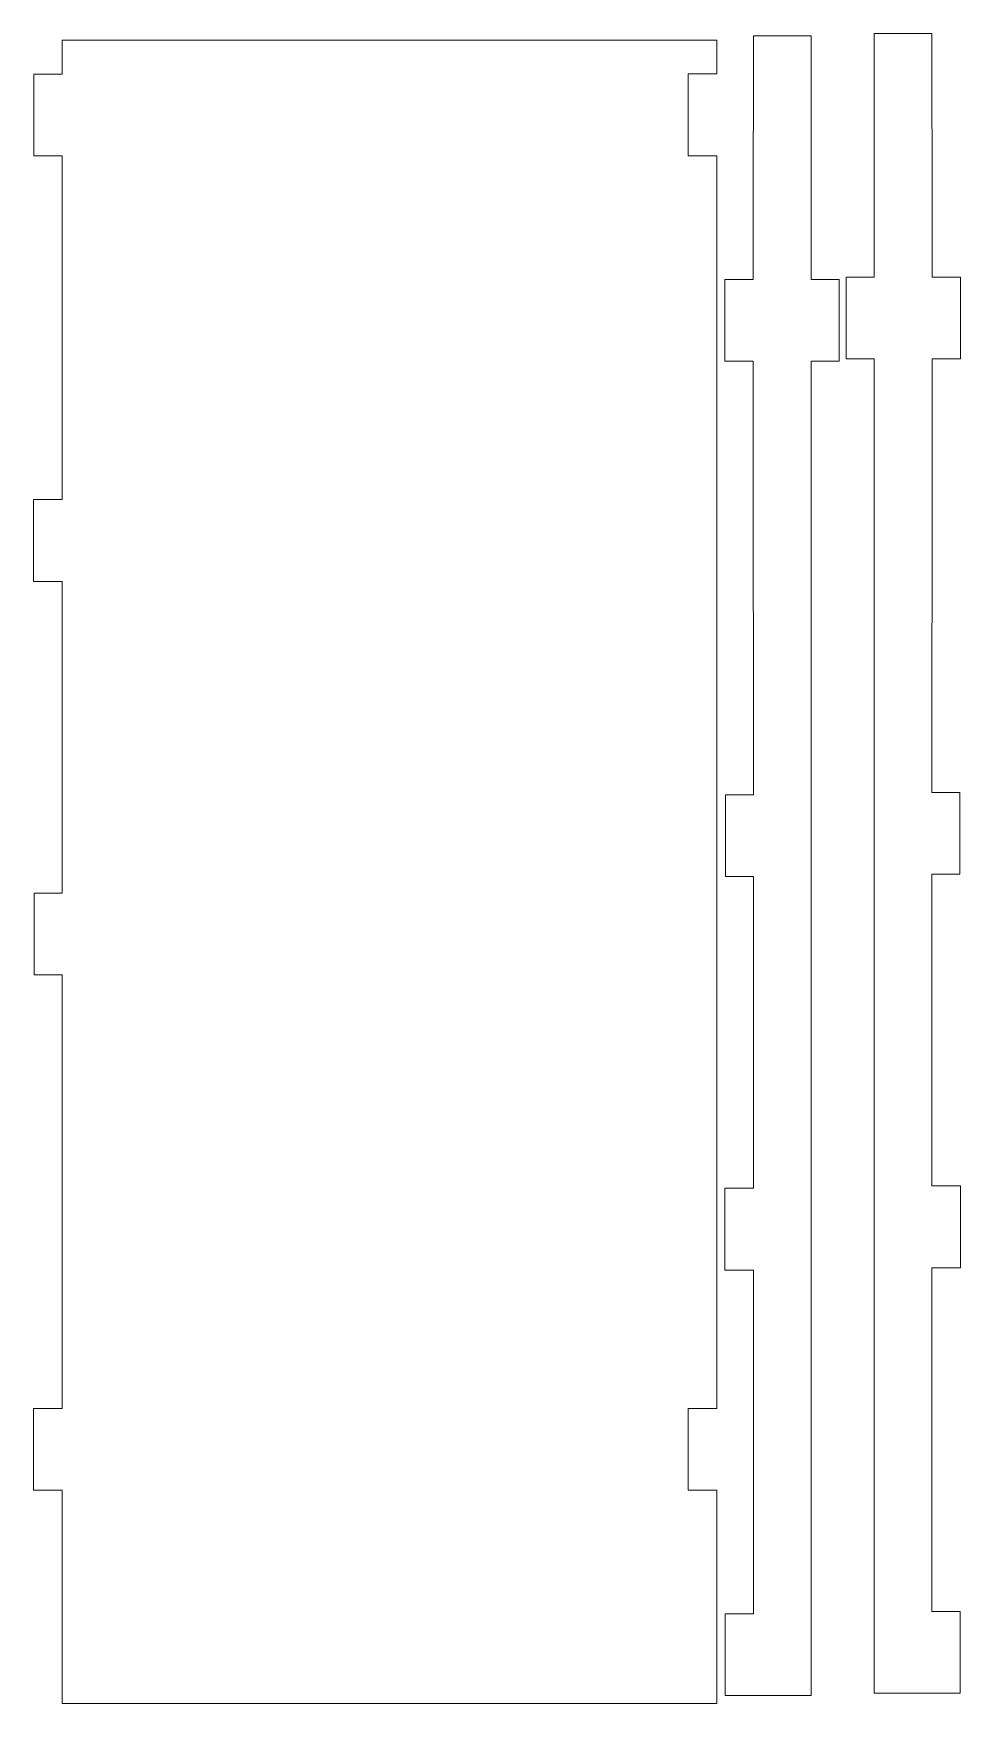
# Model space of a CAD drawing. Header units: centimetres. Extents: x 124 to 258, y -35 to -2.
# Drawn here: x 182.74 to 194.07, y -22.57 to -2.16 of the extents above; entities that cross this region are included whole.
import ezdxf

# ---------------------------------------------------------------- set-up
doc = ezdxf.new("R2010")
doc.units = ezdxf.units.CM
doc.header["$MEASUREMENT"] = 0
doc.layers.add('layer 1', color=7, linetype='Continuous')

msp = doc.modelspace()

# ---------------------------------------------------------------- linework, layer by layer
at = {"layer": 'layer 1', "color": 242, "lineweight": 20}
for points, knots in [([(191.09426, -2.24486), (191.09426, -2.24486), (183.09426, -2.24486), (183.09426, -2.24486), (183.09426, -2.24486), (183.09426, -2.24486), (183.09426, -2.66056), (183.09426, -2.66056), (183.09426, -2.66056), (183.09426, -2.66056), (182.74756, -2.66056), (182.74756, -2.66056), (182.74756, -2.66056), (182.74756, -2.66056), (182.74756, -3.66056), (182.74756, -3.66056), (182.74756, -3.66056), (182.74756, -3.66056), (183.09426, -3.66056), (183.09426, -3.66056), (183.09426, -3.66056), (183.09426, -3.66056), (183.09426, -7.85995), (183.09426, -7.85995), (183.09426, -7.85995), (183.09426, -7.85995), (182.74587, -7.85995), (182.74587, -7.85995), (182.74587, -7.85995), (182.74587, -7.85995), (182.74587, -8.85995), (182.74587, -8.85995), (182.74587, -8.85995), (182.74587, -8.85995), (183.09426, -8.85995), (183.09426, -8.85995), (183.09426, -8.85995), (183.09426, -8.85995), (183.09426, -12.66915), (183.09426, -12.66915), (183.09426, -12.66915), (183.09426, -12.66915), (182.75097, -12.66915), (182.75097, -12.66915), (182.75097, -12.66915), (182.75097, -12.66915), (182.75097, -13.66915), (182.75097, -13.66915), (182.75097, -13.66915), (182.75097, -13.66915), (183.09426, -13.66915), (183.09426, -13.66915), (183.09426, -13.66915), (183.09426, -13.66915), (183.09426, -18.96704), (183.09426, -18.96704), (183.09426, -18.96704), (183.09426, -18.96704), (182.74348, -18.96704), (182.74348, -18.96704), (182.74348, -18.96704), (182.74348, -18.96704), (182.74348, -19.96704), (182.74348, -19.96704), (182.74348, -19.96704), (182.74348, -19.96704), (183.09426, -19.96705), (183.09426, -19.96705), (183.09426, -19.96705), (183.09426, -19.96705), (183.09572, -22.57408), (183.09572, -22.57408), (183.09572, -22.57408), (183.09572, -22.57408), (191.09572, -22.57409), (191.09572, -22.57409), (191.09572, -22.57409), (191.09572, -22.57409), (191.09565, -19.96707), (191.09565, -19.96707), (191.09565, -19.96707), (191.09565, -19.96707), (190.74495, -19.96706), (190.74495, -19.96706), (190.74495, -19.96706), (190.74495, -19.96706), (190.74496, -18.96706), (190.74496, -18.96706), (190.74496, -18.96706), (190.74496, -18.96706), (191.09559, -18.96706), (191.09559, -18.96706), (191.09559, -18.96706), (191.09527, -13.78193), (191.09445, -8.00249), (191.09429, -3.65927), (191.09429, -3.65927), (191.09429, -3.65927), (190.74278, -3.65928), (190.74278, -3.65928), (190.74278, -3.65928), (190.74278, -3.65928), (190.74278, -2.65928), (190.74278, -2.65928), (190.74278, -2.65928), (190.74278, -2.65928), (191.09426, -2.65928), (191.09426, -2.65928), (191.09426, -2.65928), (191.09426, -2.65928), (191.09426, -2.24486), (191.09426, -2.24486)], [0, 0, 0, 0, 0.03448276, 0.03448276, 0.03448276, 0.03448276, 0.06896552, 0.06896552, 0.06896552, 0.06896552, 0.10344828, 0.10344828, 0.10344828, 0.10344828, 0.13793103, 0.13793103, 0.13793103, 0.13793103, 0.17241379, 0.17241379, 0.17241379, 0.17241379, 0.20689655, 0.20689655, 0.20689655, 0.20689655, 0.24137931, 0.24137931, 0.24137931, 0.24137931, 0.27586207, 0.27586207, 0.27586207, 0.27586207, 0.31034483, 0.31034483, 0.31034483, 0.31034483, 0.34482759, 0.34482759, 0.34482759, 0.34482759, 0.37931034, 0.37931034, 0.37931034, 0.37931034, 0.4137931, 0.4137931, 0.4137931, 0.4137931, 0.44827586, 0.44827586, 0.44827586, 0.44827586, 0.48275862, 0.48275862, 0.48275862, 0.48275862, 0.51724138, 0.51724138, 0.51724138, 0.51724138, 0.55172414, 0.55172414, 0.55172414, 0.55172414, 0.5862069, 0.5862069, 0.5862069, 0.5862069, 0.62068966, 0.62068966, 0.62068966, 0.62068966, 0.65517241, 0.65517241, 0.65517241, 0.65517241, 0.68965517, 0.68965517, 0.68965517, 0.68965517, 0.72413793, 0.72413793, 0.72413793, 0.72413793, 0.75862069, 0.75862069, 0.75862069, 0.75862069, 0.79310345, 0.79310345, 0.79310345, 0.79310345, 0.82758621, 0.82758621, 0.82758621, 0.82758621, 0.86206897, 0.86206897, 0.86206897, 0.86206897, 0.89655172, 0.89655172, 0.89655172, 0.89655172, 0.93103448, 0.93103448, 0.93103448, 0.93103448, 1, 1, 1, 1]), ([(192.24588, -22.47571), (192.24588, -22.47571), (191.54145, -22.47571), (191.54145, -22.47571), (191.54145, -22.47571), (191.54145, -22.47571), (191.54145, -22.47571), (191.54145, -22.47571), (191.54145, -22.47571), (191.54145, -22.47571), (191.19475, -22.4757), (191.19475, -22.4757), (191.19475, -22.4757), (191.19475, -22.4757), (191.19475, -21.47571), (191.19475, -21.47571), (191.19475, -21.47571), (191.19475, -21.47571), (191.54144, -21.47571), (191.54144, -21.47571), (191.54144, -21.47571), (191.54144, -21.47571), (191.54145, -17.27632), (191.54145, -17.27632), (191.54145, -17.27632), (191.54145, -17.27632), (191.19306, -17.27632), (191.19306, -17.27632), (191.19306, -17.27632), (191.19306, -17.27632), (191.19306, -16.27632), (191.19306, -16.27632), (191.19306, -16.27632), (191.19306, -16.27632), (191.54145, -16.27632), (191.54145, -16.27632), (191.54145, -16.27632), (191.54145, -16.27632), (191.54144, -12.46712), (191.54144, -12.46712), (191.54144, -12.46712), (191.54144, -12.46712), (191.19816, -12.46712), (191.19816, -12.46712), (191.19816, -12.46712), (191.19816, -12.46712), (191.19816, -11.46711), (191.19816, -11.46711), (191.19816, -11.46711), (191.19816, -11.46711), (191.54145, -11.46712), (191.54145, -11.46712), (191.54145, -11.46712), (191.54145, -9.70266), (191.53736, -7.92803), (191.53736, -6.16923), (191.53736, -6.16923), (191.53736, -6.16923), (191.19067, -6.16923), (191.19067, -6.16923), (191.19067, -6.16923), (191.19067, -6.16923), (191.19066, -5.16922), (191.19066, -5.16922), (191.19066, -5.16922), (191.19066, -5.16922), (191.53735, -5.16922), (191.53735, -5.16922), (191.53735, -5.16922), (191.53735, -4.17557), (191.54145, -3.18761), (191.54145, -2.1914), (191.54145, -2.1914), (191.54145, -2.1914), (192.24587, -2.1914), (192.24587, -2.1914), (192.24587, -2.1914), (192.24587, -2.1914), (192.24587, -5.16921), (192.24587, -5.16921), (192.24587, -5.16921), (192.24587, -5.16921), (192.59072, -5.16921), (192.59072, -5.16921), (192.59072, -5.16921), (192.59072, -5.16921), (192.59072, -6.16921), (192.59072, -6.16921), (192.59072, -6.16921), (192.59072, -6.16921), (192.24587, -6.16921), (192.24587, -6.16921), (192.24587, -6.16921), (192.24587, -11.44684), (192.24578, -18.21812), (192.24588, -22.47571)], [0, 0, 0, 0, 0.04, 0.04, 0.04, 0.04, 0.08, 0.08, 0.08, 0.08, 0.12, 0.12, 0.12, 0.12, 0.16, 0.16, 0.16, 0.16, 0.2, 0.2, 0.2, 0.2, 0.24, 0.24, 0.24, 0.24, 0.28, 0.28, 0.28, 0.28, 0.32, 0.32, 0.32, 0.32, 0.36, 0.36, 0.36, 0.36, 0.4, 0.4, 0.4, 0.4, 0.44, 0.44, 0.44, 0.44, 0.48, 0.48, 0.48, 0.48, 0.52, 0.52, 0.52, 0.52, 0.56, 0.56, 0.56, 0.56, 0.6, 0.6, 0.6, 0.6, 0.64, 0.64, 0.64, 0.64, 0.68, 0.68, 0.68, 0.68, 0.72, 0.72, 0.72, 0.72, 0.76, 0.76, 0.76, 0.76, 0.8, 0.8, 0.8, 0.8, 0.84, 0.84, 0.84, 0.84, 0.88, 0.88, 0.88, 0.88, 0.92, 0.92, 0.92, 0.92, 1, 1, 1, 1]), ([(193.01716, -22.44804), (193.01716, -22.44804), (193.72159, -22.44804), (193.72159, -22.44804), (193.72159, -22.44804), (193.72159, -22.44804), (193.72159, -22.44804), (193.72159, -22.44804), (193.72159, -22.44804), (193.72159, -22.44804), (194.06829, -22.44803), (194.06829, -22.44803), (194.06829, -22.44803), (194.06829, -22.44803), (194.06829, -21.44804), (194.06829, -21.44804), (194.06829, -21.44804), (194.06829, -21.44804), (193.7216, -21.44804), (193.7216, -21.44804), (193.7216, -21.44804), (193.7216, -21.44804), (193.72159, -17.24865), (193.72159, -17.24865), (193.72159, -17.24865), (193.72159, -17.24865), (194.06998, -17.24865), (194.06998, -17.24865), (194.06998, -17.24865), (194.06998, -17.24865), (194.06998, -16.24865), (194.06998, -16.24865), (194.06998, -16.24865), (194.06998, -16.24865), (193.72159, -16.24865), (193.72159, -16.24865), (193.72159, -16.24865), (193.72159, -16.24865), (193.7216, -12.43945), (193.7216, -12.43945), (193.7216, -12.43945), (193.7216, -12.43945), (194.06488, -12.43945), (194.06488, -12.43945), (194.06488, -12.43945), (194.06488, -12.43945), (194.06488, -11.43944), (194.06488, -11.43944), (194.06488, -11.43944), (194.06488, -11.43944), (193.72159, -11.43945), (193.72159, -11.43945), (193.72159, -11.43945), (193.72159, -9.67499), (193.72568, -7.90036), (193.72568, -6.14156), (193.72568, -6.14156), (193.72568, -6.14156), (194.07237, -6.14156), (194.07237, -6.14156), (194.07237, -6.14156), (194.07237, -6.14156), (194.07238, -5.14155), (194.07238, -5.14155), (194.07238, -5.14155), (194.07238, -5.14155), (193.72569, -5.14155), (193.72569, -5.14155), (193.72569, -5.14155), (193.72569, -4.1479), (193.72159, -3.15994), (193.72159, -2.16373), (193.72159, -2.16373), (193.72159, -2.16373), (193.01717, -2.16373), (193.01717, -2.16373), (193.01717, -2.16373), (193.01717, -2.16373), (193.01717, -5.14154), (193.01717, -5.14154), (193.01717, -5.14154), (193.01717, -5.14154), (192.67232, -5.14154), (192.67232, -5.14154), (192.67232, -5.14154), (192.67232, -5.14154), (192.67232, -6.14154), (192.67232, -6.14154), (192.67232, -6.14154), (192.67232, -6.14154), (193.01717, -6.14154), (193.01717, -6.14154), (193.01717, -6.14154), (193.01717, -11.41917), (193.01726, -18.19045), (193.01716, -22.44804)], [0, 0, 0, 0, 0.04, 0.04, 0.04, 0.04, 0.08, 0.08, 0.08, 0.08, 0.12, 0.12, 0.12, 0.12, 0.16, 0.16, 0.16, 0.16, 0.2, 0.2, 0.2, 0.2, 0.24, 0.24, 0.24, 0.24, 0.28, 0.28, 0.28, 0.28, 0.32, 0.32, 0.32, 0.32, 0.36, 0.36, 0.36, 0.36, 0.4, 0.4, 0.4, 0.4, 0.44, 0.44, 0.44, 0.44, 0.48, 0.48, 0.48, 0.48, 0.52, 0.52, 0.52, 0.52, 0.56, 0.56, 0.56, 0.56, 0.6, 0.6, 0.6, 0.6, 0.64, 0.64, 0.64, 0.64, 0.68, 0.68, 0.68, 0.68, 0.72, 0.72, 0.72, 0.72, 0.76, 0.76, 0.76, 0.76, 0.8, 0.8, 0.8, 0.8, 0.84, 0.84, 0.84, 0.84, 0.88, 0.88, 0.88, 0.88, 0.92, 0.92, 0.92, 0.92, 1, 1, 1, 1])]:
    msp.add_open_spline(points, degree=3, knots=knots, dxfattribs=at)

doc.saveas('drawing.dxf')
